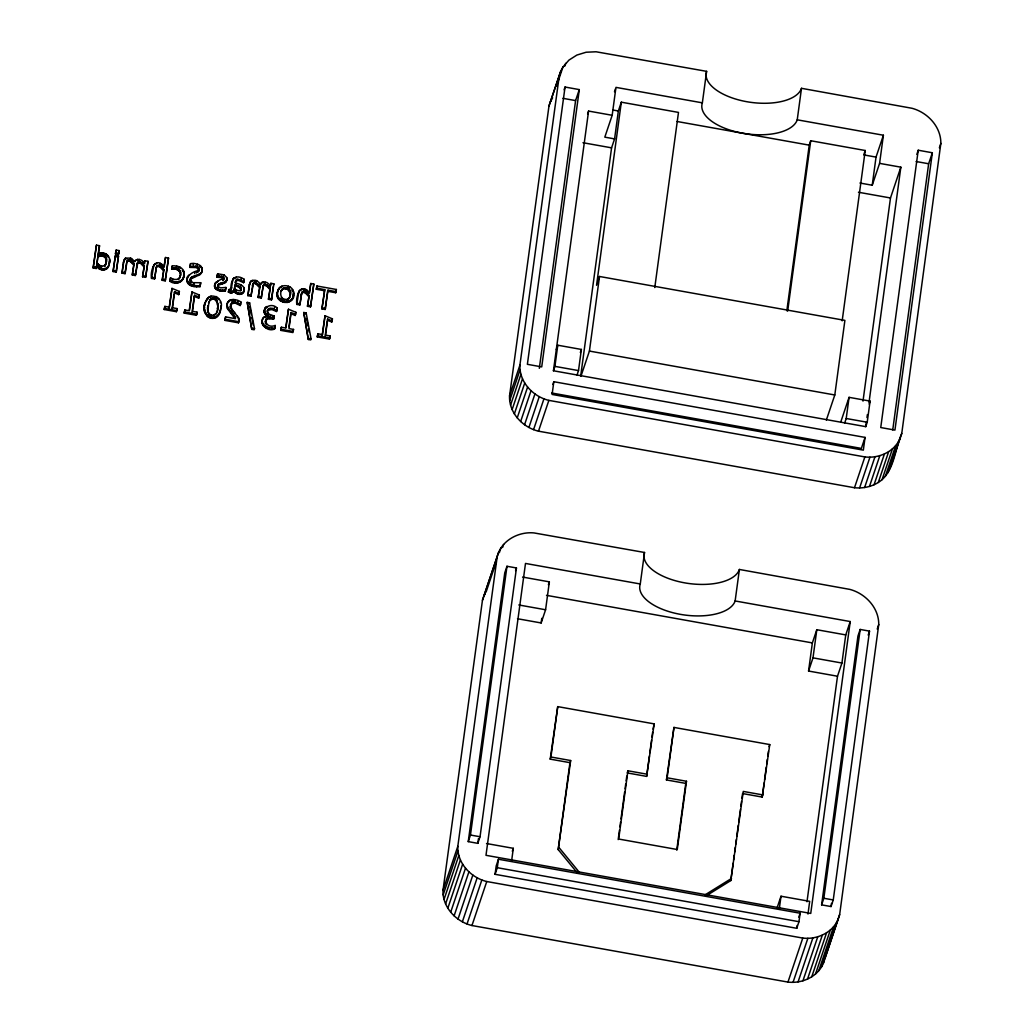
<?xml version="1.0" encoding="UTF-8"?>
<svg xmlns="http://www.w3.org/2000/svg" width="1034" height="1034" viewBox="0 0 1034 1034"><rect width="100%" height="100%" fill="white"/><g stroke="black" fill="none" stroke-linecap="round" stroke-linejoin="round"><path stroke-width="1.5" d="M244.037 287.736L243.946 291.097C245.976 286.056 239.177 283.536 235.364 283.2L236.618 279.581L237.613 279.27L243.972 281.584L243.597 282.683L238.583 280.434L236.243 280.679M290.412 291.859L289.998 295.543C293.876 289.223 282.579 284.091 281.119 291.355L282.631 288.615M226.511 280.641C224.662 283.872 219.428 281.933 217.825 285.1L218.471 286.845L220.565 287.866L225.929 287.465L225.218 291.058C210.329 292.402 212.293 280.873 224.029 278.611L222.62 276.53L217.218 276.143L216.856 277.241L222.245 277.642L223.59 278.844L222.956 280.744L223.318 279.632M225.593 289.959C221.586 290.67 214.607 289.559 214.813 284.311L214.452 285.41M190.476 280.55L190.114 281.649C189.106 274.488 198.916 276.621 201.746 272.058L200.286 274.424L190.334 279.206L192.479 282.657L200.725 282.721L199.976 286.689C182.501 288.46 183.393 273.493 198.89 270.417L198.515 271.515L199.097 268.336L197.236 266.475L190.166 266.294L189.804 267.392L196.861 267.573L198.851 270.598L199.213 269.499M200.338 285.578C195.297 286.34 186.676 284.789 187.115 278.12L186.74 279.219M201.927 270.43L201.888 271.58C204.086 265.234 195.31 262.533 190.527 263.657L189.804 267.392M106.114 260.167L106.037 262.817C108.867 257.569 102.754 252.386 98.114 256.031L97.752 257.143C100.66 254.997 106.011 255.902 106.114 260.167L106.489 259.069M267.444 310.743L268.62 314.013L274.294 316.055L274.049 317.89C261.563 313.56 264.42 329.756 275.186 325.464L274.475 329.096C264.523 333.219 255.54 316.973 268.53 315.732L265.221 313.043L264.704 308.675M274.85 327.998C269.809 328.566 261.512 326.731 262.274 320.126L261.899 321.225M178.688 278.624L178.313 279.723L180.019 277.022C178.119 280.718 173.298 279.787 170.52 277.784L169.834 281.222C175.909 286.03 185.926 281.145 183.638 273.105L184.013 272.007C182.772 266.94 176.853 265.583 172.329 265.828L171.644 269.189C175.974 268.052 181.415 270.779 180.317 275.91C182.604 270.649 176.801 266.604 172.019 268.09L171.644 269.189M183.393 278.056L184.013 272.007M208.08 311.144L207.705 312.242L208.92 302.006L208.558 303.104C215.046 288.279 222.129 308.597 215.201 314.866L215.576 313.767C210.807 318.924 205.714 310.316 208.118 305.689L207.744 306.788M216.455 312.32C219.712 307.628 216.688 294.755 209.812 300.597L210.173 299.485M293.242 296.68L292.88 297.792L293.514 291.691C291.95 284.143 278.831 283.238 277.616 291.562L277.991 290.464C271.335 304.461 297.702 307.163 293.514 291.691M292.273 299.227L292.648 298.128C288.564 305.301 275.613 300.338 277.629 292.131L277.254 293.229M109.578 259.12L109.242 263.67C112.176 257.311 104.266 249.763 98.372 254.183L97.997 255.282L99.522 245.691L96.459 245.148L93.15 267.961L96.214 268.504L96.963 264.601C98.605 269.512 106.592 270.585 108.764 265.544C107.536 271.541 98.346 271.154 96.589 265.699L96.214 268.504M220.862 308.054C224.688 297.844 208.584 290.283 205.65 302.044L206.025 300.946C196.861 315.292 219.027 327.752 220.862 308.054L220.048 311.402L220.423 310.303M219.363 313.38L219.738 312.281C214.71 324.133 199.95 312.591 205.327 302.91L204.965 304.009M93.15 267.961L96.459 245.148M97.558 258.513L96.821 264.019L98.114 256.031M98.372 254.183L99.522 245.691M113.055 271.528L115.446 255.488L118.496 256.031L116.467 270.973L116.105 272.071L113.055 271.528L115.446 255.488M115.446 253.886L116.183 250.073L119.22 250.616L118.858 253.33L118.483 254.429L115.446 253.886L116.183 250.073M116.105 272.071L118.496 256.031M118.483 254.429L119.22 250.616M127.13 261.033L125.049 273.674L121.999 273.118L123.46 262.261L125.489 258.125L130.711 258.073L134.278 261.731C136.63 257.388 143.054 259.65 144.579 263.58L144.954 260.775L147.991 261.318L145.6 277.345L142.563 276.802L144.295 265.699L142.046 262.985L139.771 261.809L137.949 262.145L135.325 275.509L132.274 274.966L133.993 263.851L129.444 259.986L127.66 260.31L126.755 262.145L127.66 260.31M121.999 273.118L123.834 261.163L123.46 262.261M125.049 273.674L126.458 263.231M132.274 274.966L133.993 263.851M135.325 275.509L137.108 263.967M142.563 276.802L144.295 265.699M145.6 277.345L147.991 261.318M154.557 278.947L156.25 268L154.557 278.947L151.52 278.404C149.917 269.68 155.927 255.463 164.186 267.082L165.492 257.505L168.529 258.048L165.22 280.86L162.183 280.317L163.85 269.551L161.64 266.643L159.029 265.35L157.129 265.725L156.212 267.703L157.129 265.725M151.52 278.404L153.911 264.769M164.031 266.591L165.492 257.505M162.183 280.317L163.85 269.551M165.22 280.86L168.529 258.048M174.087 294.251L172.109 308.856L172.484 307.757L177.047 308.571L176.4 311.699L164.212 309.528L164.858 306.387L169.434 307.201L171.98 288.383L179.373 291.433L178.714 294.625L174.281 292.79L174.656 291.691L179.089 293.527M164.212 309.528L164.858 306.387M169.834 281.222L170.52 277.784M172.019 268.09L172.329 265.828M169.059 308.3L171.98 288.383M172.484 307.757L174.656 291.691M176.4 311.699L177.047 308.571M178.714 294.625L179.373 291.433M190.166 266.294L190.527 263.657M194.638 295.272L192.466 311.324L197.029 312.152L196.382 315.28L184.194 313.095L184.84 309.967L189.416 310.782L191.962 291.95L199.355 295.013L198.696 298.206L194.276 296.37L194.638 295.272L199.071 297.107M184.194 313.095L184.84 309.967M189.248 310.316L191.962 291.95M192.091 312.423L194.276 296.37M199.976 286.689L200.725 282.721M196.382 315.28L197.029 312.152M198.696 298.206L199.355 295.013M216.856 277.241L218.174 273.881L224.068 274.876L226.769 277.577C228.294 283.743 221.211 283.613 217.696 285.565L218.071 284.466M217.218 276.143L217.528 273.881M225.218 291.058L225.929 287.465M230.427 304.668L231.771 309.037L238.531 317.774L239.177 319.338L238.479 322.815L224.895 320.385L225.58 316.908L235.506 318.679C234.692 312.759 226.743 310.316 227.209 304.022L227.39 308.546L234.834 318.42L235.196 317.322M224.895 320.385L225.58 316.908M243.972 281.584L244.27 279.348C234.951 272.963 230.259 280.136 231.034 289.714M228.773 290.593L229.147 289.494L231.409 288.615L232.56 280.86L232.198 281.959M235.145 284.802L234.253 289.766L235.145 284.802L240.095 286.521L241.336 289.016L240.651 290.981L241.116 287.71M230.556 304.293L234.86 302.884L240.237 305.521L240.935 302.031C237.032 299.11 228.592 297.65 227.131 303.944L228.01 301.825M240.237 305.521L240.935 302.031M243.597 282.683L244.27 279.348M238.479 322.815L239.177 319.338M247.876 295.646L249.349 284.789L251.378 280.653L256.6 280.602L259.198 282.67L259.805 285.358L262.248 282.217L266.811 282.437L269.46 284.518L270.094 287.206L270.843 283.303L273.881 283.846L271.49 299.873L268.452 299.33L270.171 288.215L266.798 284.738L264.626 284.324L263.295 285.397L261.214 298.038L258.164 297.495L259.883 286.379L255.333 282.502L253.007 283.562L250.939 296.202L247.876 295.646L249.724 283.691L249.349 284.789M250.939 296.202L253.55 282.838M258.164 297.495L259.883 286.379M261.214 298.038L263.295 285.397M268.452 299.33L270.171 288.215M270.469 286.108L270.843 283.303M271.49 299.873L273.312 286.431M266.19 318.95L265.156 321.858L267.276 318.937L273.674 318.989L274.294 316.055M276.543 311.505L276.905 310.407L272.032 308.365L268.801 308.584L267.522 310.523L271.658 309.463L276.543 311.505L277.228 308.042C269.99 300.661 257.712 311.454 268.155 316.831M276.905 310.407L277.228 308.042M274.475 329.096L275.186 325.464M291.149 312.539L288.977 328.592L293.54 329.419L292.893 332.547L280.705 330.363L281.351 327.235L285.914 328.049L288.46 309.231L295.853 312.281L295.207 315.473L290.774 313.638L291.149 312.539L295.582 314.375M280.705 330.363L281.351 327.235M285.759 327.584L288.46 309.231M289.003 326.783L290.774 313.638M295.207 315.473L295.853 312.281M299.86 304.952L301.553 294.005L299.86 304.952L296.81 304.41C295.427 295.336 301.269 281.584 309.489 293.087L310.782 283.497L313.819 284.04L310.51 306.852L307.473 306.31L309.153 295.543L306.93 292.648L304.332 291.342L302.419 291.73L301.514 293.708L302.419 291.73M296.81 304.41L298.632 292.583L298.27 293.682M309.334 292.583L310.782 283.497M307.473 306.31L309.153 295.543M310.51 306.852L313.819 284.04M316.275 289.262L316.947 285.991L336.386 289.481L335.727 292.738L327.623 291.291L325.167 309.476L321.923 308.895L324.754 289.61L316.65 288.15L316.275 289.262L324.379 290.709M316.65 288.15L316.947 285.991M327.7 319.079L325.529 335.145L330.092 335.96L329.445 339.087L317.257 336.916L317.903 333.775L322.479 334.589L325.025 315.771L332.418 318.821L331.759 322.013L327.339 320.178L327.7 319.079L332.134 320.915M317.257 336.916L317.903 333.775M321.923 308.895L324.754 289.61M325.167 309.476L327.998 290.192L336.089 291.64M325.154 336.244L327.132 321.639M329.445 339.087L330.092 335.96M331.759 322.013L332.418 318.821M335.727 292.738L336.386 289.481M539.321 368.324L575.589 100.595L579.298 89.596L565.042 87.037L564.112 89.79M579.298 89.596L541.726 366.889L527.379 364.317L565.042 87.037M477.824 843.343L480.047 836.739L516.457 567.963L506.983 566.27L504.76 572.862L468.247 841.624L477.824 843.343L478.471 838.548M840.823 421.833L849.069 397.34L870.085 401.102L867.216 422.247L865.742 426.654L553.436 370.767L588.579 111.065L612.18 115.291L615.954 87.373L702.357 102.844A48.34 22.748 7.7 0 0 742.438 133.192A48.34 22.748 7.7 0 0 797.24 119.815L883.398 135.234L879.585 163.372L872.231 185.228L859.939 183.031M553.436 370.767L554.922 366.372L557.778 345.214L581.379 349.44L578.51 370.586L577.037 374.993M553.823 381.714L552.104 394.445L863.338 450.139L865.057 437.408L553.823 381.714L552.906 384.467M495.066 874.312L496.217 865.833L498.44 859.241L800.122 913.216L798.972 921.695L796.762 928.299L495.066 874.312L497.289 867.707L498.44 859.241M517.504 618.733L541.144 622.959L541.777 618.306M511.597 861.025L513.316 848.319L486.523 843.524M541.144 622.959L545.59 609.763L549.364 581.858L522.584 577.062M580.694 376.014L611.572 147.836L614.584 138.892L618.358 110.987L621.318 102.185L678.485 112.409L654.781 287.555M621.318 102.185L596.553 285.281L599.513 276.479L844.894 320.385L834.8 394.975L826.36 420.05M580.979 376.13L589.419 351.069L599.513 276.479M550.204 759.137L550.928 757.004L570.678 760.533L569.954 762.665L550.204 759.137L557.74 706.623L654.173 723.878L646.638 776.392L627.211 772.915L627.935 770.782L647.362 774.259M550.928 757.004L557.74 706.623M577.231 872.774L558.192 849.586L569.954 762.665M558.192 849.586L570.678 760.533M702.357 102.844L706.623 71.346L596.088 51.778L586.123 52.23L576.856 55.073L568.946 60.101L562.974 66.951L560.842 70.907L548.989 105.933L509.542 395.957C508.844 412.837 522.648 427.391 538.494 431.178L854.498 487.738C864.269 488.746 874.518 486.135 882.054 479.698C894.798 467.898 895.005 448.601 901.751 433.492L940.85 143.377C941.03 126.691 927.588 112.435 911.988 108.273L801.492 88.317A48.34 22.748 7.7 0 1 746.703 101.694A48.34 22.748 7.7 0 1 706.623 71.346M640.266 583.977L525.492 563.44L485.993 855.312L810.746 913.423L850.232 621.55L735.135 600.961A48.34 22.748 7.7 0 1 680.346 614.338A48.34 22.748 7.7 0 1 640.266 583.977L644.531 552.479L533.996 532.924C518.422 531.411 501.4 540.536 497.251 556.266L482.451 600.276L443.004 890.3C442.306 907.18 456.11 921.733 471.956 925.533L787.96 982.08C802.19 983.812 817.946 976.716 823.491 962.964L839.647 914.625L878.745 624.523C878.939 607.837 865.497 593.581 849.896 589.406L739.4 569.463A48.34 22.748 7.7 0 1 684.611 582.84A48.34 22.748 7.7 0 1 644.531 552.479M618.19 839.595L619.482 830.069M619.909 826.89L620.555 822.133M620.982 818.954L624.639 791.966M625.066 788.787L625.712 784.031M626.139 780.851L626.785 776.095M627.935 770.782L618.694 839.039L677.257 849.521L686.498 781.265L667.15 777.801L666.426 779.933L685.775 783.397L686.498 781.265M646.638 776.392L649.404 755.932M649.83 752.778L651.536 740.189M651.963 737.035L652.609 732.318M653.036 729.164L654.173 723.878M666.426 779.933L673.961 727.419L769.761 744.57L762.226 797.072L742.58 793.556L741.934 798.3M667.15 777.801L673.961 727.419M676.753 850.064L685.775 783.397M797.24 119.815L801.492 88.317M735.135 600.961L739.4 569.463M786.835 310.73L809.234 145.148L810.721 140.74L865.225 150.499L842.167 320.85M787.662 311.105L810.721 140.74M706.687 895.534L730.805 880.554L733.158 863.157M733.584 859.991L734.23 855.247M734.657 852.081L735.303 847.337M735.73 844.171L736.376 839.427M736.803 836.26L738.302 825.197M738.728 822.03L740.434 809.376M740.861 806.21L741.507 801.466M730.805 880.554L743.291 791.424L762.95 794.939M762.226 797.072L764.152 782.906M764.578 779.765L766.272 767.163M766.698 764.023L767.344 759.292M767.771 756.138L768.404 751.421M872.231 185.228L876.031 157.103L883.398 135.234M845.747 634.902L841.934 663.04L837.501 676.223L808.562 671.04L812.362 642.915L816.808 629.719L845.747 634.902L850.232 621.55M808.562 671.04L812.995 657.857L816.808 629.719M779.287 908.925L781.006 896.219L809.687 901.351L807.981 914.056M844.726 422.893L846.213 418.499L849.069 397.34M863.002 401.114L890.481 197.972L900.847 167.172L879.585 163.372M796.762 928.299L797.136 925.469M865.742 426.654L866.35 422.118M866.97 417.594L867.371 414.569M869.038 402.304L900.847 167.172M806.985 901.764L837.501 676.223M918.231 150.227L880.748 427.546L894.94 430.092L932.345 152.761L918.231 150.227L916.848 154.35M821.616 904.866L857.949 636.052L860.172 629.447L869.516 631.128L833.249 899.955L831.026 906.547L821.616 904.866L823.839 898.262L860.172 629.447M892.743 429.937L928.648 163.76L932.345 152.761M831.026 906.547L831.465 903.354M823.491 962.964L825.274 955.442M890.028 468.609L892.032 459.51M900.394 437.809C894.849 451.561 879.094 458.669 864.863 456.925L548.86 400.378C533.014 396.591 519.21 382.037 519.908 365.157L559.355 75.133M838.29 918.955C832.758 932.707 817.002 939.803 802.772 938.071L486.756 881.524C470.909 877.724 457.118 863.183 457.816 846.303L497.251 556.266M468.247 841.624L470.457 835.033L506.983 566.27M109.604 262.571L108.389 266.643M155.888 269.099L156.586 266.604M301.191 295.104L301.889 292.609M226.847 305.12L227.493 302.833M105.481 265.066L105.856 263.967L104.537 266.578L106.412 261.718M290.373 294.444L289.365 298.012L289.74 296.913L288.24 299.666L286.625 300.48L288.615 298.567M281.494 290.257C279.348 294.354 281.584 300.597 287 299.382M262.623 287.594L263.838 284.673M233.606 291.149C235.778 294.044 240.715 295.957 243.378 292.661L243.753 291.562C241.077 294.858 236.153 292.945 233.968 290.05L232.404 292.661L230.582 292.906L228.359 292.053L229.147 289.494M179.645 278.12L180.692 274.811M235.946 280.292L235.235 282.502L236.618 279.581M201.372 273.157L202.263 270.481M99.161 254.571L99.535 253.472M100.414 254.144L100.789 253.046M100.233 256.161L100.608 255.062M97.442 267.263L97.816 266.165M97.894 265.311L98.256 264.213L97.183 262.907M101.771 254.002L102.133 252.903M101.384 256.005L101.759 254.907M99.018 266.294L99.393 265.195L98.256 264.213M102.469 256.083L102.844 254.984M103.206 254.131L103.581 253.033M98.592 268.478L98.967 267.379M103.49 256.354L103.852 255.256M100.027 269.344L100.401 268.245M104.331 256.794L104.705 255.695M104.899 265.467L101.81 266.255L101.435 267.367L100.195 266.979M105.016 257.388L105.39 256.29M106.399 254.118L106.037 255.217L104.718 254.545M101.746 269.848L102.12 268.75M105.546 258.151L105.92 257.052M107.161 256.148L107.523 255.036M103.193 269.99L103.568 268.892M108.079 257.324L108.454 256.225M104.512 269.848L104.886 268.75M105.714 269.435L106.075 268.323M106.773 268.737L107.148 267.638M109.358 261.873L109.72 260.775M107.678 267.806L108.053 266.694M124.39 259.353L124.015 260.452L125.489 258.125M127.285 261.421L128.436 259.961M128.061 261.059L129.444 259.986M130.349 259.172L130.711 258.073M133.632 264.95L130.245 261.486L130.62 260.387M131.745 260.025L132.119 258.927M131.396 262.261L131.77 261.163M132.934 261.253L133.308 260.154M132.52 263.411L132.895 262.313M134.847 261.589L135.208 260.49M137.341 260.439L137.716 259.34M136.734 265.066L137.406 262.869M137.031 263.967L137.949 262.145M138.918 260.516L139.293 259.418M137.574 263.243L138.737 261.796M138.362 262.894L139.396 262.92L139.771 261.809M143.92 266.798L140.546 263.308L140.921 262.209M141.684 264.084L142.046 262.985M143.196 263.088L143.571 261.99M142.808 265.247L143.17 264.148M144.579 261.873L144.954 260.775M152.967 267.677L153.329 266.578M155.074 263.502L153.536 265.867M156.354 263.954L156.716 262.856M156.754 266.824L157.931 265.324M157.556 266.423L158.667 266.449L159.029 265.35M159.999 264.497L160.373 263.386M163.488 270.649L160.011 266.901L160.386 265.79M161.459 265.35L161.834 264.252M161.265 267.741L161.64 266.643M162.739 266.591L163.101 265.48M162.428 268.995L162.79 267.896M174.048 269.099L174.423 268M172.226 279.981L172.6 278.883M176.4 267.224L176.775 266.126M175.935 269.267L176.31 268.168M172.497 282.308L172.872 281.209C176.904 283.083 182.423 281.455 183.768 276.944M177.034 269.564L177.396 268.465M178.262 267.69L178.623 266.591M177.99 270.029L178.352 268.93M178.792 270.675L179.166 269.577M174.811 282.928L175.185 281.83M179.864 268.362L180.226 267.263M179.464 271.503L179.838 270.404M176.465 283.083L176.827 281.985M180.278 273.506L180.653 272.407M177.99 282.928L178.365 281.817M179.425 282.463L179.8 281.364M183.496 270.559L183.121 271.658L182.307 270.365M180.756 281.7L181.118 280.589M181.894 280.679L182.255 279.581M183.845 274.695L184.22 273.596M182.772 279.464L183.147 278.366M183.755 276.44L184.117 275.341M187.645 276.44L187.27 277.539L188.718 275.122M186.715 280.498L187.076 279.4M186.973 281.713L187.335 280.615M193.087 264.678L193.461 263.58M187.516 282.838L187.891 281.726M193.074 267.018L193.448 265.906M188.369 283.872L188.731 282.773M189.998 280.279L190.708 278.107M191.032 278.379L191.406 277.28M189.455 284.789L189.829 283.691M195.348 267.095L195.723 265.997M192.246 277.694L192.608 276.582M190.851 282.838L191.212 281.739M194.612 273.596L194.987 272.498M197.236 265.324L197.61 264.213M190.76 285.539L191.135 284.44M196.861 267.573L197.236 266.475M194.108 277.009L194.482 275.91M196.55 272.911L196.925 271.813M198.024 268.388L198.399 267.289M192.259 286.121L192.634 285.022M195.788 276.479L196.163 275.38M197.804 272.252L198.166 271.154M198.722 269.435L199.097 268.336M199.575 266.513L199.937 265.415M193.797 284.285L194.172 283.187M193.978 286.521L194.34 285.423M200.506 267.367L200.867 266.268M198.476 275.483L198.838 274.385M201.604 267.224L201.708 269.344L202.069 268.245M200.286 274.424L200.648 273.325M196.628 286.767L196.99 285.668M204.512 306.258L204.887 305.159M206.955 299.253L206.58 300.351L209.488 296.784M204.344 308.61L204.706 307.512M207.756 298.955L208.131 297.844M204.473 310.756L204.835 309.657M204.913 312.707L205.275 311.609M218.174 273.881L217.153 274.979M215.266 282.941L214.904 284.04L216.209 281.907M210.6 297.21L210.975 296.112M214.426 286.379L214.801 285.268M205.663 314.465L206.025 313.367M210.6 299.77L210.975 298.671M214.645 287.284L215.007 286.185M207.537 310.678L207.899 309.567M215.085 288.15L215.46 287.051M211.518 299.253L211.88 298.154M217.373 282.243L217.735 281.145M219.208 277.138L219.57 276.039M206.671 315.965L207.046 314.866M215.757 288.964L216.132 287.853M212.539 299.02L212.914 297.921M217.928 286.017L218.109 287.943L218.471 286.845M218.239 285.048L218.601 283.949M213.676 299.097L214.038 297.986M220.979 277.293L221.354 276.194M207.937 317.115L208.299 316.016M208.622 314.646L208.984 313.548M217.618 290.257L217.98 289.158M214.775 299.421L215.137 298.322M215.628 297.546L216.003 296.448M222.245 277.642L222.62 276.53M220.19 284.337L220.565 283.238M209.424 317.942L209.799 316.843M210.277 316.068L210.652 314.969M215.679 300.002L216.054 298.904M223.693 275.975L224.068 274.876M223.124 278.159L223.486 277.06M217.101 298.374L217.463 297.275M222.052 283.988L222.426 282.889M223.59 278.844L223.964 277.745M216.403 300.829L216.778 299.731M223.447 280.279L224.029 278.611M211.388 316.404L211.763 315.305M220.048 291.019L220.41 289.921M211.143 318.446L211.518 317.348M216.946 301.889L217.321 300.791M218.329 299.524L218.704 298.425M223.887 283.484L224.262 282.385M212.862 318.562L213.224 317.464M213.521 316.223L213.883 315.124M217.476 304.746L217.838 303.647M226.769 277.577L226.562 280.498M222.375 291.213L222.749 290.115M225.244 282.734L225.619 281.636M217.256 308.584L217.631 307.473M214.452 318.278L214.813 317.18M220.1 302.781L220.462 301.682M215.912 317.593L216.287 316.494M217.269 316.507L217.631 315.409M220.669 306.839L221.043 305.741M218.433 315.086L218.807 313.974M228.359 292.053L228.734 290.955L232.779 291.562L233.968 290.05M233.18 278.844L232.805 279.943L234.369 277.59M233.335 279.219L233.697 278.12M229.406 292.583L229.768 291.485M230.634 290.399L231.642 287.62M230.582 292.906L230.957 291.808M235.817 278.146L236.191 277.047M226.86 306.891L227.222 305.793M228.747 300.972L228.372 302.07L230.853 299.808M231.564 292.945L231.939 291.846M229.341 301.385L229.716 300.287M232.404 292.661L232.779 291.562M227.39 308.546L227.751 307.447M233.077 292.066L233.451 290.968M237.251 280.369L237.613 279.27M234.77 285.901L235.791 286.056L236.166 284.945M228.579 310.368L228.941 309.269M231.758 300.635L232.133 299.537M238.583 280.434L238.944 279.335M234.821 292.376L235.196 291.278M230.905 307.499L230.543 308.597L230.453 306.051M231.577 303.298L231.939 302.199L235.235 301.786L240.612 304.423M236.114 291.239L236.476 290.14L234.615 288.654M233.167 300.597L233.529 299.498M240.741 288.809L238.027 286.664L238.402 285.565M236.062 293.307L236.424 292.208M233.038 302.807L233.4 301.708M241.038 279.077L241.413 277.978M230.569 312.643L230.944 311.531M231.409 310.135L231.771 309.037M241.038 281.209L241.4 280.111M234.705 300.765L235.067 299.666M237.303 293.966L237.678 292.868M239.72 287.62L240.095 286.521M234.86 302.884L235.235 301.786M231.616 313.741L231.991 312.643M240.948 286.121L241.323 285.022M232.702 311.751L233.064 310.652M238.557 294.341L238.932 293.229M233.077 315.396L233.438 314.297M237.665 301.631L238.04 300.532M237.393 303.75L237.768 302.652M240.508 294.38L240.87 293.281M234.253 313.457L234.628 312.346M234.136 316.96L234.511 315.861M242.176 293.785L242.551 292.687M243.959 289.921L244.321 288.822M237.187 317.192L237.562 316.094M250.28 281.881L249.905 282.98L251.378 280.653M238.169 318.873L238.531 317.774M252.593 281.145L252.968 280.046M252.348 285.759L253.007 283.562M247.216 302.367L251.766 329.355L254.157 329.781L254.519 328.683L249.608 302.794L247.216 302.367L251.766 329.355M253.175 283.949L254.325 282.489M254.61 281.209L254.984 280.111M253.95 283.587L255.333 282.502M256.225 281.7L256.6 280.602M249.233 303.893L249.608 302.794M259.508 287.478L256.135 284.014L256.51 282.902M257.285 284.789L257.647 283.691M258.41 285.94L258.784 284.841M260.723 284.117L262.248 282.217M263.231 282.967L263.605 281.868M264.807 283.045L265.182 281.946M263.463 285.772L264.626 284.324M264.252 285.423L265.286 285.436L265.66 284.337M269.809 289.326L266.436 285.836L266.798 284.738M267.573 286.612L267.935 285.513M268.698 287.775L269.06 286.677M264.084 310.859L265.169 307.77M264.794 308.869L265.828 307.059M264.148 312.578L264.523 311.48M273.506 284.945L273.881 283.846M265.454 308.158L266.682 306.529M262.882 318.265L262.507 319.364L264.122 316.908M261.848 322.608L262.222 321.509M264.859 314.142L265.221 313.043M262.08 323.888L262.455 322.789M262.61 325.064L262.985 323.965M265.635 317.154L266.009 316.055M266.19 315.564L266.565 314.465M267.237 313.651L267.599 312.552M268.426 309.696L268.801 308.584M263.424 326.124L263.786 325.025M266.449 319.403L266.824 318.304M269.809 309.334L270.184 308.235M265.273 323.552L265.648 322.453M268.258 315.112L268.62 314.013M264.484 327.041L264.859 325.943M267.276 318.937L267.638 317.839M266.113 325.038L266.488 323.939M271.658 309.463L272.032 308.365M278.598 289.016L278.236 290.127L280.55 286.845M265.777 327.804L266.152 326.705M277.164 294.987L277.526 293.889M279.077 288.913L279.451 287.814M269.486 318.511L269.861 317.412M270.132 316.21L270.494 315.112M277.358 296.59L277.732 295.491M267.302 328.385L267.677 327.287M274.281 308.067L274.643 306.956M277.849 298.05L278.224 296.952M281.481 287.232L281.843 286.134M274.023 310.187L274.398 309.088M278.637 299.369L279.012 298.27M272.86 316.947L273.235 315.848M269.047 328.799L269.422 327.7M272.472 318.769L272.847 317.671M282.256 289.727L283.381 288.111M273.674 318.989L274.049 317.89M279.697 300.493L280.072 299.395M283.019 289.21L284.26 287.814M281.106 298.374L281.468 297.275M271.464 329.07L271.826 327.972M281.7 299.136L282.062 298.038M280.99 301.398L281.364 300.287M283.898 288.913L286.03 288.925L286.392 287.827M282.463 299.731L282.838 298.632M282.528 302.07L282.902 300.972M288.034 287.336L288.408 286.237M290.05 292.971L288.059 289.662L288.434 288.564M284.531 300.48L284.893 299.382M284.298 302.523L284.673 301.424M288.809 290.257L289.184 289.158M289.533 288.008L289.908 286.909M289.391 291.006L289.766 289.908M286.03 302.691L286.392 301.592M287.491 300.17L287.866 299.072M287.607 302.561L287.969 301.463M289.042 302.148L289.404 301.049M293.023 290.244L292.648 291.342L291.859 290.037M290.321 301.424L290.696 300.325M293.333 294.393L293.708 293.294M291.42 300.442L291.795 299.343M293.242 296.125L293.617 295.013M299.214 290.774L298.839 291.872L300.377 289.507M301.644 289.959L302.018 288.848M302.057 292.829L303.221 291.329M303.647 289.998L304.022 288.9M302.859 292.428L303.97 292.441L304.332 291.342M305.301 290.489L305.663 289.391M308.791 296.642L305.314 292.893L305.689 291.795M293.165 330.518L293.54 329.419M306.762 291.355L307.124 290.257M306.568 293.746L306.93 292.648M308.029 292.583L308.403 291.485M307.718 295L308.093 293.902M303.75 312.488L308.3 339.475L310.691 339.902L311.066 338.803L306.142 312.914L303.75 312.488L308.3 339.475M305.767 314.013L306.142 312.914M327.623 291.291L327.998 290.192M325.025 315.771L322.104 335.688L322.479 334.589M548.989 105.933L560.842 70.907M556.551 86.016L562.974 66.951M564.706 66.254L565.688 63.32M587.596 113.999L588.579 111.065M509.542 395.957L519.908 365.157M509.697 400.559L520.063 369.758M614.48 91.755L615.463 88.834M510.563 405.134L520.929 374.334M512.127 409.606L522.493 378.806M612.18 115.291L604.812 137.147L614.584 138.892M514.363 413.897L524.729 383.084M517.22 417.891L527.586 387.091M520.645 421.536L531.011 390.736M524.561 424.741L534.927 393.941M528.904 427.456L539.27 396.655M556.305 349.621L557.778 345.214M533.57 429.614L543.949 398.814M538.494 431.178L548.86 400.378M482.451 600.276L498.75 552.053M486.07 592.094L495.764 563.259M499.344 552.647L500.87 548.085M502.576 547.503L503.597 544.466M580.345 352.504L581.379 349.44M515.578 570.6L516.457 567.963M443.004 890.3L457.816 846.303M443.159 894.901L457.972 850.892M548.382 584.792L549.364 581.858M444.025 899.477L458.837 855.48M445.589 903.962L460.401 859.952M447.825 908.24L462.637 864.23M450.682 912.234L465.494 868.237M454.107 915.878L468.906 871.869M458.023 919.084L472.835 875.074M462.366 921.798L477.178 877.788M467.032 923.957L481.844 879.96M471.956 925.533L486.756 881.524M512.321 851.253L513.316 848.319M865.225 150.499L863.739 154.893L876.031 157.103M939.363 147.784L940.85 143.377M869.09 404.036L870.085 401.102M865.057 437.408L861.361 448.407L551.717 392.998M854.498 487.738L864.863 456.925M769.05 746.703L769.761 744.57M859.59 487.958L869.956 457.157M864.618 487.531L874.984 456.731M869.465 486.458L879.831 455.658M874.053 484.778L884.419 453.978M878.28 482.503L888.645 451.703M882.054 479.698L892.42 448.885M885.311 476.39L895.677 445.589M887.986 472.68L898.352 441.867M891.386 464.292L901.751 433.492M868.185 635.083L869.516 631.128M777.051 907.955L781.006 896.219M877.22 629.073L878.745 624.523M798.791 917.184L800.122 913.216M787.96 982.08L802.772 938.071M793.052 982.3L807.864 938.29M798.08 981.873L812.892 937.864M802.927 980.814L817.739 936.804M807.515 979.12L822.327 935.111M811.742 976.846L826.541 932.849M815.516 974.041L830.328 930.031M818.773 970.732L833.585 926.735M821.448 967.023L836.26 923.013M824.848 958.634L839.647 914.625M226.136 281.739L226.924 279.4M267.069 311.841L267.884 309.425M243.378 292.661L244.321 289.998M241.336 289.016L239.41 290.877L236.476 290.14M550.476 101.707L552.608 97.752M483.938 596.049L485.36 593.413M260.167 284.26L261.098 283.019M231.939 302.199L230.091 307.15M704.723 895.069L731.529 878.422M125.127 259.224L126.717 258.616M266.307 307.641L267.367 307.292M562.923 98.32L575.589 100.595M916.098 161.511L928.648 163.76M612.774 109.992L618.358 110.987M677.076 121.495L809.234 145.148M582.982 142.718L611.572 147.836M858.453 192.246L890.481 197.972M115.821 252.787L118.858 253.33M115.084 256.587L118.122 257.13M589.419 351.069L834.8 394.975M93.525 266.862L96.576 267.405M113.43 270.43L116.467 270.973M122.361 272.02L125.424 272.575M132.636 273.868L135.7 274.411M142.938 275.703L145.975 276.246M151.882 277.306L154.919 277.849M162.545 279.219L165.582 279.762M248.25 294.548L251.301 295.104M258.526 296.383L261.589 296.939M268.827 298.231L271.864 298.774M297.185 303.311L300.222 303.854M307.848 305.211L310.885 305.754M322.285 307.796L325.529 308.378M554.922 366.372L578.51 370.586M846.213 418.499L867.216 422.247M164.587 308.429L176.775 310.601M184.569 311.997L196.757 314.181M225.257 319.286L238.854 321.716M281.08 329.264L293.268 331.449M317.632 335.804L329.82 337.989M252.128 328.256L254.519 328.683M308.675 338.377L311.066 338.803M546.508 595.338L812.362 642.915M518.797 604.968L545.59 609.763M812.995 657.857L841.934 663.04M470.457 835.033L480.047 836.739M823.839 898.262L833.249 899.955M497.289 867.707L798.972 921.695M235.791 286.056L238.027 286.664M101.81 266.255L99.393 265.195M303.97 292.441L305.314 292.893M158.667 266.449L160.011 266.901M254.959 283.613L256.135 284.014M129.082 261.085L130.245 261.486M265.286 285.436L266.436 285.836M139.396 262.92L140.546 263.308M286.03 288.925L288.059 289.662M170.196 280.124L172.872 281.209M558.916 847.441L578.95 871.856M306.646 318.575L308.093 326.201M308.662 329.239L309.244 332.289M249.814 306.943L251.262 314.556M251.831 317.606L253.278 325.219"/></g></svg>
